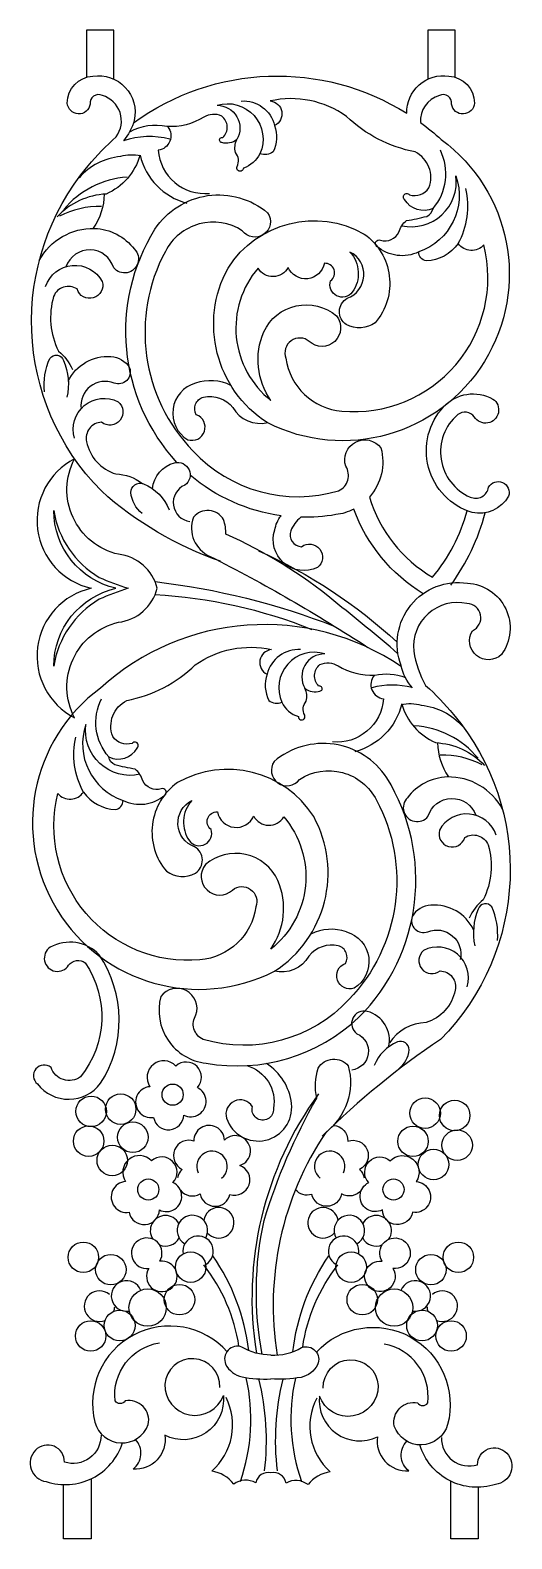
# Model space of a CAD drawing. Extents: x 568 to 779, y 121 to 781.
import ezdxf

# ---------------------------------------------------------------- set-up
doc = ezdxf.new("R2010")
doc.units = 0
doc.header["$LTSCALE"] = 0.85
doc.header["$MEASUREMENT"] = 0
doc.layers.add('3', color=3, linetype='CONTINUOUS')
doc.layers.add('4', color=4, linetype='CONTINUOUS')

msp = doc.modelspace()

# ---------------------------------------------------------------- linework, layer by layer
at = {"layer": '3'}
for points in [[(649.87, 747.74, -0.643414), (668.7, 726.57, 0.858172), (668.7, 726.57, -1.466231)], [(649.87, 747.74, -0.577752), (658.54, 732.71, 0.858172), (658.54, 732.71, -1.466231)], [(660.42, 749.61, -0.363759), (675.11, 738.85, 0.858172), (675.11, 738.85, -1.466231)], [(744.5, 702.63, 0.30197), (747.7, 728.05, 9.11285)], [(730.8, 695.05, 0.521206), (754.53, 716.86, -0.414194), (738.24, 683.61, -1.872394)], [(755.55, 687.23, 0.183567), (758.89, 711.34, -1.308052)], [(686.51, 509.61, 0.363759), (671.82, 498.85, -0.858172), (671.82, 498.85, 1.466231)], [(697.06, 507.74, 0.643414), (678.23, 486.57, -0.858172), (678.23, 486.57, 1.466231)], [(697.06, 507.74, 0.577752), (688.39, 492.71, -0.858172), (688.39, 492.71, 1.466231)], [(602.43, 462.63, -0.30197), (599.23, 488.05, -9.11285)], [(616.13, 455.05, -0.521206), (592.4, 476.86, 0.414194), (608.69, 443.61, 1.872394)], [(591.38, 447.23, -0.183567), (588.04, 471.34, 1.308052)]]:
    msp.add_lwpolyline(points, format="xyb", dxfattribs=at)
for centre, radius, start, end in [((620.28, 698.14), 35.92, 75.61331, 108.57447), ((613.06, 676.89), 39.46, 93.73125, 140.24662), ((598.23, 666.09), 37.38, 88.39483, 117.69914), ((726.65, 458.14), 35.92, 75.9676, 104.38669), ((733.87, 436.89), 39.46, 39.75338, 86.26875), ((748.7, 426.09), 37.38, 62.30086, 91.60517)]:
    msp.add_arc(centre, radius, start, end, dxfattribs=at)
at = {"layer": '4'}
for points in [[(604.68, 759.19), (604.68, 780.6), (592.68, 780.6), (592.68, 759.99)], [(754.25, 759.99), (754.25, 780.6), (742.25, 780.6), (742.25, 759.19)], [(594.68, 146.82), (594.68, 120.6), (582.68, 120.6), (582.68, 144.3)], [(764.25, 143.15), (764.25, 120.6), (752.25, 120.6), (752.25, 145.83)]]:
    msp.add_lwpolyline(points, dxfattribs=at)
for points in [[(651.45, 548.24, -0.100809), (599.22, 579, -0.388522), (593.48, 721.25, -0.041214), (605.67, 733.91, 0.521802), (599.66, 752.02, 0.608738), (594.31, 748.23, -0.896945), (584.28, 748.67, -0.400076), (595.49, 760.47, -0.529711), (613.58, 741.11)], [(613.29, 740.02, -0.306656), (732.96, 744.24, -0.306656)], [(732.96, 744.24, -0.468055), (751.44, 760.47, -0.400076), (762.66, 748.67, -0.896945), (752.62, 748.23, 0.608738), (747.27, 752.02, 0.348607), (738.97, 740.18, 0.348607)], [(738.97, 740.18, -0.027635), (748.12, 732.74, -0.921427), (671.89, 608.9, -0.393732), (654.71, 676.53, -0.399739), (714.38, 691.41, -0.440813), (719.21, 652.63, -0.284647), (706.5, 651.81, -0.559266), (706.9, 663.32, 0.659102), (708.11, 683.53, -0.353956), (709.13, 665.95, -0.849443), (699.64, 670.96, 0.752351), (696.89, 678.6, -0.729538), (680.99, 676.77, -0.582047), (667.84, 676.46, 0.426639), (673.51, 618.59, -0.260937), (670.37, 648.61, -0.496383), (702.16, 655.59, -0.932595), (690.28, 644.42, 0.773431), (680.06, 637.09, 0.354475), (704.58, 613.94, 0.516197), (766.78, 686.62, -0.480799), (755.55, 687.23, -0.23716), (741.54, 679.69, -0.371976), (738.24, 683.61, -0.297144), (719.94, 685.95, -0.888037), (721.52, 688.72, 0.37806), (729.58, 692.26, -0.164906), (732.85, 697.29, 0.022485), (741.75, 699.15, 0.240152), (744.5, 702.63, -0.385576), (732.03, 706.55, -1.098763), (734.2, 708.58, 0.329123), (742.72, 711.61, 0.386069), (736.61, 727.34, -0.14352), (706.56, 742.88, 0.213379), (673.19, 749.62, -0.758104), (675.11, 738.85, -0.200188), (674.4, 727.35, -0.264366), (668.7, 726.57, -0.197322), (661.42, 720.28, -1.25234), (658.66, 720.96, 0.305536), (657.98, 727.06, -0.174208), (658.54, 732.71, -0.244186), (651.96, 731.42), (651.96, 731.42, -1.062503), (652.43, 733.65, 0.452899), (651.96, 743.04, 0.255034), (644.06, 742.48, -0.148039), (627.94, 738.41, 0.179671), (611.53, 736.03)], [(613.58, 741.11, -0.113854), (608.84, 732.18, 3.140628)], [(628.29, 738.31, -0.580225), (624.16, 728.06, 0.420177), (646.52, 709.21, 1.354926)], [(616.14, 725.85, -0.221915), (601.32, 708.9, 0.196097), (579.9, 698.95, 1.086389)], [(616.41, 725.57, 0.124097), (607.57, 725.3, 0.189337), (589.47, 716.05, 1.086389)], [(616.14, 725.85, 0.275922), (636.62, 704.96, 0.275922)], [(600.45, 708.84, -0.147363), (595.69, 693.98), (595.69, 693.98)], [(632.3, 591.5, -0.336409), (622.7, 693.56, -0.448698), (672.04, 700.7, -0.990403), (660.96, 692.84, 0.445118), (627.25, 683.79, 0.326917), (639.33, 596.51, 0.284666), (703.15, 579.1, 0.456741), (706.28, 589.81, -0.854692), (721.68, 597.84, -0.25296), (716.64, 576.32, 0.188411), (744.23, 541.3, 0.112013), (759.43, 570.37)], [(572.03, 679.83, -0.281304), (596.18, 693.9, -0.221701), (613.68, 684.81, -1.047216), (604.64, 676.6, 0.729321), (583.71, 677.12)], [(574.79, 668.45, -0.656589), (599.61, 670.61, -0.990931), (588.55, 667.37, 0.476275), (578.3, 664.14, 0.189341), (580.43, 640.2, -0.118776), (586.59, 632.1, -0.118776)], [(574.24, 622.37, -0.132926), (576.71, 637.03, -0.628602), (582.59, 636.08, -0.15648), (584.15, 619.98, 0.601466)], [(584.67, 627.05, -0.306277), (603.35, 637.81, -0.255804), (611.59, 632.87, -0.632941), (604.78, 626.17, 0.574326), (590.34, 615, 0.574326)], [(655.97, 625.17, 0.202534), (640.39, 626.14, 0.656589), (637.04, 601.45, 0.990931), (640.81, 612.35, -0.50067), (643.94, 620.04, -0.28776), (656.82, 615.55, 0.339277), (672.09, 608.97)], [(587.41, 602.1, -0.656589), (606.55, 618.04, -0.990931), (599.32, 609.07, 0.476275), (592.75, 600.56, 0.274538), (605.51, 586.45, -0.159364), (617.16, 582.29, -0.159364)], [(621.61, 579.98, -0.314679), (631.29, 591.34, -0.836601), (635.74, 581.57, 0.762516), (637.97, 565.68)], [(617.03, 569.2, -0.203405), (612.13, 578.29, -0.537653), (617.72, 582.1, -0.203375), (628.93, 570.76, 0.601466)], [(740.2, 534.05, -0.169222), (709.79, 571.04, -0.08972), (701.86, 568.66, -0.04948), (686.55, 567.5, 0.121604), (682.19, 561.52, 0.50067), (686.85, 554.64, -0.990931), (693.82, 545.46, -0.656589), (675.14, 561.95, -0.115032), (677.94, 568.19, -0.143083), (638.09, 585.93)], [(729.12, 507.82, 0.009994), (701.05, 530.89, 0.071105), (653.75, 560.05, 0.089093), (652.76, 566.49, 0.523442), (639.57, 567.5, 0.398831), (646.82, 550.4, -0.02737), (715.99, 510.56)], [(668.06, 552.83, -0.082249), (728.78, 512.8, -0.082249)], [(622.75, 539.35, -0.064139), (701.53, 519.74)], [(735.44, 492.89, -0.123125), (730.47, 502.69, -0.571171), (759.63, 538.68, -0.593163), (774.51, 507.45, -0.877941), (761.72, 517.86, 0.805809), (759.34, 529.75, 0.515338), (736.12, 508.93, 0.097847), (741.26, 493.91, -0.041214), (753.45, 481.25, -0.388522), (747.72, 339, 0.048105), (695.98, 296.74)], [(622.67, 533.74, -0.08082), (691.47, 518.47, -0.047319)], [(730.59, 502.17, 0.346363), (598.81, 492.74, 0.921427), (675.04, 368.9, 0.393732), (692.22, 436.53, 0.399739), (632.55, 451.41, 0.440813), (627.72, 412.63, 0.284647), (640.43, 411.81, 0.559266), (640.03, 423.32, -0.659102), (638.82, 443.53, 0.353956), (637.81, 425.95, 0.849443), (647.29, 430.96, -0.752351), (650.04, 438.6, 0.729538), (665.94, 436.77, 0.582047), (679.09, 436.46, -0.426639), (673.42, 378.59, 0.260937), (676.56, 408.61, 0.496383), (644.77, 415.59, 0.932595), (656.65, 404.42, -0.773431), (666.87, 397.09, -0.354475), (642.35, 373.94, -0.516197), (580.15, 446.62, 0.480799), (591.38, 447.23, 0.23716), (605.39, 439.69, 0.371976), (608.69, 443.61, 0.297144), (626.99, 445.95, 0.888037), (625.42, 448.72, -0.37806), (617.35, 452.26, 0.164906), (614.08, 457.29, -0.022485), (605.18, 459.15, -0.240152), (602.43, 462.63, 0.385576), (614.9, 466.55, 1.098763), (612.73, 468.58, -0.329123), (604.21, 471.61, -0.386069), (610.32, 487.34, 0.14352), (640.37, 502.88, -0.213379), (673.74, 509.62, 0.758104), (671.82, 498.85, 0.200188), (672.53, 487.35, 0.264366), (678.23, 486.57, 0.197322), (685.51, 480.28, 1.25234), (688.27, 480.96, -0.305536), (688.95, 487.06, 0.174208), (688.39, 492.71, 0.244186), (694.97, 491.42), (694.97, 491.42, 1.062503), (694.5, 493.65, -0.452899), (694.97, 503.04, -0.255034), (702.87, 502.48, 0.148039), (719, 498.41, -0.143938), (732.39, 497.41)], [(718.64, 498.31, 0.580225), (722.77, 488.06, -0.420177), (700.41, 469.21, -1.354926)], [(730.79, 485.85, -0.275922), (710.31, 464.96, -0.275922)], [(730.52, 485.57, -0.124097), (739.37, 485.3, -0.189337), (757.46, 476.05, -1.086389)], [(730.79, 485.85, 0.221915), (745.61, 468.9, -0.196097), (767.04, 458.95, -1.086389)], [(746.48, 468.84, 0.147363), (751.24, 453.98), (751.24, 453.98)], [(774.96, 439.71, 0.282648), (750.75, 453.9, 0.221701), (733.25, 444.81, 1.047216), (742.29, 436.6, -0.729321), (763.22, 437.12, -0.509287)], [(772.14, 428.45, 0.656589), (747.32, 430.61, 0.990931), (758.38, 427.37, -0.476275), (768.63, 424.14, -0.189341), (766.5, 400.2, 0.118776), (760.34, 392.1, 0.118776)], [(762.26, 387.05, 0.306277), (743.58, 397.81, 0.255804), (735.34, 392.87, 0.632941), (742.15, 386.17, -0.603667), (756.43, 374.09)], [(772.69, 382.37, 0.132926), (770.22, 397.03, 0.628602), (764.34, 396.08, 0.15648), (762.78, 379.98, -0.601466)], [(706.54, 386.14, -0.656589), (709.89, 361.45, -0.990931), (706.12, 372.35, 0.50067), (702.99, 380.04, 0.28776), (690.11, 375.55, -0.339277), (674.84, 368.97, 1.161108)], [(706.54, 386.14, 0.202534), (690.96, 385.17, 0.202534)], [(759.52, 362.1, 0.656589), (740.38, 378.04, 0.990931), (747.61, 369.07, -0.476275), (754.18, 360.56, -0.274538), (741.42, 346.45, 0.2441), (725.38, 337.56, -1.161108)], [(725.03, 335.73, 0.009638), (725.03, 335.73, 0.407446), (715.64, 351.34, 0.836601), (711.19, 341.57, -0.762516), (708.96, 325.68)], [(729.55, 326.22, 0.203405), (734.01, 334.49, 0.537653), (728.92, 337.95, 0.203375), (718.74, 327.64, -0.601466)], [(669.69, 201.27, -0.101848), (670.49, 259.85, -0.05575), (693.54, 313.4, -0.129161), (694.17, 326.49, -0.523442), (707.36, 327.5, -0.303204), (697.49, 298.42, 0.191039), (676.29, 201.01, 0.191039)], [(662.9, 327.6, -0.385025), (674.61, 308.86, -1.183521), (665.36, 309.62, 0.888343), (654.06, 304.56, 0.899458), (682.49, 310.98, 0.226709), (671.49, 328.57)], [(694.31, 315.22, 0.200023), (667.11, 201.81, 0.220048)], [(633.83, 273.15, 0.375266), (642.47, 271.5, 0.813443), (655.55, 271.27, 0.983714), (659.84, 283.92, 1.27649), (653.11, 295.01, 1.00031), (639.75, 294.54, 0.955284), (634.61, 282.22, 0.162012), (632.54, 278.54)], [(700.83, 301.45, -0.41041), (707.18, 294.54, -0.955284), (712.32, 282.22, -0.162012), (714.39, 278.54)], [(713.1, 273.15, -0.375266), (704.46, 271.5, -0.813443), (691.38, 271.27, -0.304753), (684.22, 273.34, -0.304753)], [(663.77, 202.96, 0.122256), (648.06, 244.36)], [(683.11, 202.47, -0.1236), (698.87, 244.36)], [(659.48, 204.81, 0.129659), (644.1, 240.4)], [(687.4, 204.48, -0.130766), (702.83, 240.4)], [(654.43, 202.32, 0.785795), (596.4, 171.61, 0.735095), (619.75, 170.6, 0.534553), (609.68, 180.94, -0.5363), (605.21, 180.94, -0.399516), (624.63, 206.37, 1.620083)], [(693.4, 202.25, -0.782878), (750.87, 170.62, -0.735095), (727.51, 169.92, -0.534553), (737.71, 180.12, 0.5363), (742.18, 180.07, 0.399516), (723.08, 205.75)], [(673.49, 201.01, -0.139982), (660.76, 204.51, 0.654304), (653.65, 197.02, 0.226083), (660.83, 191.41, 0.060152), (673.43, 190.56, 0.079443)], [(673.49, 201.01, 0.152493), (686.94, 204.34, -0.654304), (693.95, 196.76, -0.226083), (686.7, 191.24, -0.059153), (673.43, 190.56, -0.079443)], [(651.06, 186.81, 0.988939), (627.01, 188.2, 0.853246), (652.65, 183.35, -0.593724), (627.04, 165.88, -0.478465), (613.18, 151.13, 0.436257), (614.17, 164.05, 0.436257)], [(696.41, 186.52, -0.988939), (720.47, 187.61, -0.853246), (694.78, 183.08, 0.593724), (720.16, 165.29, 0.478465), (733.83, 150.36, -0.436257), (733, 163.3, -0.436257)], [(693.56, 182.19, 0.343312), (699.48, 149.89, 0.198808), (689.76, 144.3, 0.296909), (680.13, 145.02, 0.406071), (673.47, 149.54, 0.403373), (666.81, 145.11, 0.296909), (657.17, 144.5, 0.198808), (647.53, 150.22, 0.343312), (653.85, 182.44)], [(599.06, 165.91, -0.50924), (583.04, 154.14, 0.68884), (570.32, 159.32, 0.619948), (575.03, 145.67, 0.418031), (608.47, 162.52, 0.122663)], [(748.14, 164.96, 0.50924), (764, 152.99, -0.68884), (776.79, 158.01, -0.619948), (771.9, 144.42, -0.418031), (738.69, 161.69, -0.122663)]]:
    msp.add_lwpolyline(points, format="xyb", dxfattribs=at)
for points in [[(777.57, 576.74, -0.330704), (761.6, 569.61, -0.554451), (749.19, 615.94, -0.342965), (770.67, 619.24, -1.241855), (762.58, 611.41, 0.417646), (755.3, 612.42, 0.554473), (760.76, 576.35, 0.490103), (768.85, 580.61, -0.921779)], [(623.72, 536.45, 0.313608), (606.68, 551.3, -0.491949), (587.46, 593.08, 0.700413), (594.79, 536.43, 0.70078), (587.46, 479.78, -0.491949), (606.68, 521.56, 0.310318)], [(610.97, 536.43, 0.029688), (598.24, 531.64, 0.223132), (578.35, 502.41, -0.34895), (605.58, 536.43, -0.34895), (578.35, 570.45, 0.223132), (598.24, 541.22, 0.029688)], [(711.9, 348.67, 0.349375), (724.23, 453.56, 0.448698), (674.89, 460.7, 0.990403), (685.98, 452.84, -0.445118), (719.68, 443.79, -0.326917), (707.6, 356.51, -0.284666), (643.78, 339.1, -0.456741), (640.65, 349.81, 0.854692), (625.25, 357.84, 0.459709), (645.07, 328.66, 0.236826)], [(571.19, 319.61, 0.49544), (598.88, 319.87, 0.299608), (598.26, 376.09, 0.342965), (576.78, 379.38, 1.241855), (584.87, 371.56, -0.417646), (592.15, 372.56, -0.330645), (590.08, 322.71, -0.51164), (577.15, 326.85, 0.994864)], [(641.26, 317.97, 0.960741), (631.85, 327.44, 0.921152), (620.48, 318.4, 1.043588), (622.07, 304.94, 0.893331), (635.3, 306.01, 1.020868)], [(630.58, 276.47, 0.960741), (621.18, 285.95, 0.921152), (609.8, 276.91, 1.043588), (611.39, 263.45, 0.893331), (624.62, 264.52, 1.020868)], [(716.35, 276.47, -0.960741), (725.75, 285.95, -0.921152), (737.13, 276.91, -1.043588), (735.54, 263.45, -0.893331), (722.31, 264.52, -1.020868)], [(624.78, 242.03, 4.47428), (620.01, 238.92, 4.47428)], [(722.15, 242.03, -4.47428), (726.92, 238.92, -4.47428)]]:
    msp.add_lwpolyline(points, format="xyb", close=True, dxfattribs=at)
for centre, radius in [((630.43, 314.9), 4.63), ((594.72, 307.59), 6.68), ((607.69, 308.58), 6.68), ((741.02, 306.8), 6.68), ((753.99, 305.81), 6.68), ((593.63, 294.59), 6.68), ((612.99, 296.27), 6.68), ((735.72, 294.49), 6.68), ((755.08, 292.81), 6.68), ((603.98, 286.14), 6.68), ((744.73, 284.36), 6.68), ((619.76, 273.41), 4.63), ((727.17, 273.41), 4.63), ((591.33, 243.75), 6.68), ((603.35, 238.35), 6.68), ((638.32, 239.48), 6.68), ((708.61, 239.48), 6.68), ((743.58, 238.35), 6.68), ((755.6, 243.75), 6.68), ((633.43, 225.22), 6.68), ((713.5, 225.22), 6.68), ((619.46, 221.76), 8.16), ((727.47, 221.76), 8.16), ((607.24, 213.93), 6.74), ((739.69, 213.93), 6.74), ((594.53, 209.34), 6.68), ((752.4, 209.34), 6.68)]:
    msp.add_circle(centre, radius, dxfattribs=at)
for centre, radius, start, end in [((673.4, 594.87), 97.37, 324.11892, 344.89103), ((647.69, 283.55), 6.68, 309.14078, 204.79383), ((699.24, 283.55), 6.68, 335.20617, 230.85922), ((650.62, 258.84), 6.68, 222.35069, 170.33849), ((696.31, 258.84), 6.68, 9.66151, 317.64931), ((627.32, 255.36), 6.68, 28.7266, 213.52014), ((639.09, 255.46), 6.68, 330.69745, 240.06214), ((707.84, 255.46), 6.68, 299.93786, 209.30255), ((719.61, 255.36), 6.68, 326.47986, 151.2734), ((627.32, 255.36), 6.68, 246.59566, 332.24582), ((641.58, 246.4), 6.68, 299.84576, 189.72312), ((705.35, 246.4), 6.68, 350.27688, 240.15424), ((719.61, 255.36), 6.68, 207.75418, 293.40434), ((610.25, 226.85), 6.7, 21.47186, 280.27342), ((736.69, 226.85), 6.7, 259.72658, 158.52814), ((598.38, 222.37), 6.68, 49.59906, 291.9723), ((748.55, 222.37), 6.68, 248.0277, 130.40094), ((598.38, 222.37), 6.68, 340.76316, 357.50186), ((748.55, 222.37), 6.68, 182.49814, 199.23684), ((582.04, 172.89), 82.66, 340.79439, 12.71912), ((560.03, 163.65), 111.49, 353.12227, 13.95895), ((786.9, 163.65), 111.49, 166.08699, 186.87773), ((764.89, 172.89), 82.66, 167.43576, 199.20561)]:
    msp.add_arc(centre, radius, start, end, dxfattribs=at)

doc.saveas('drawing.dxf')
